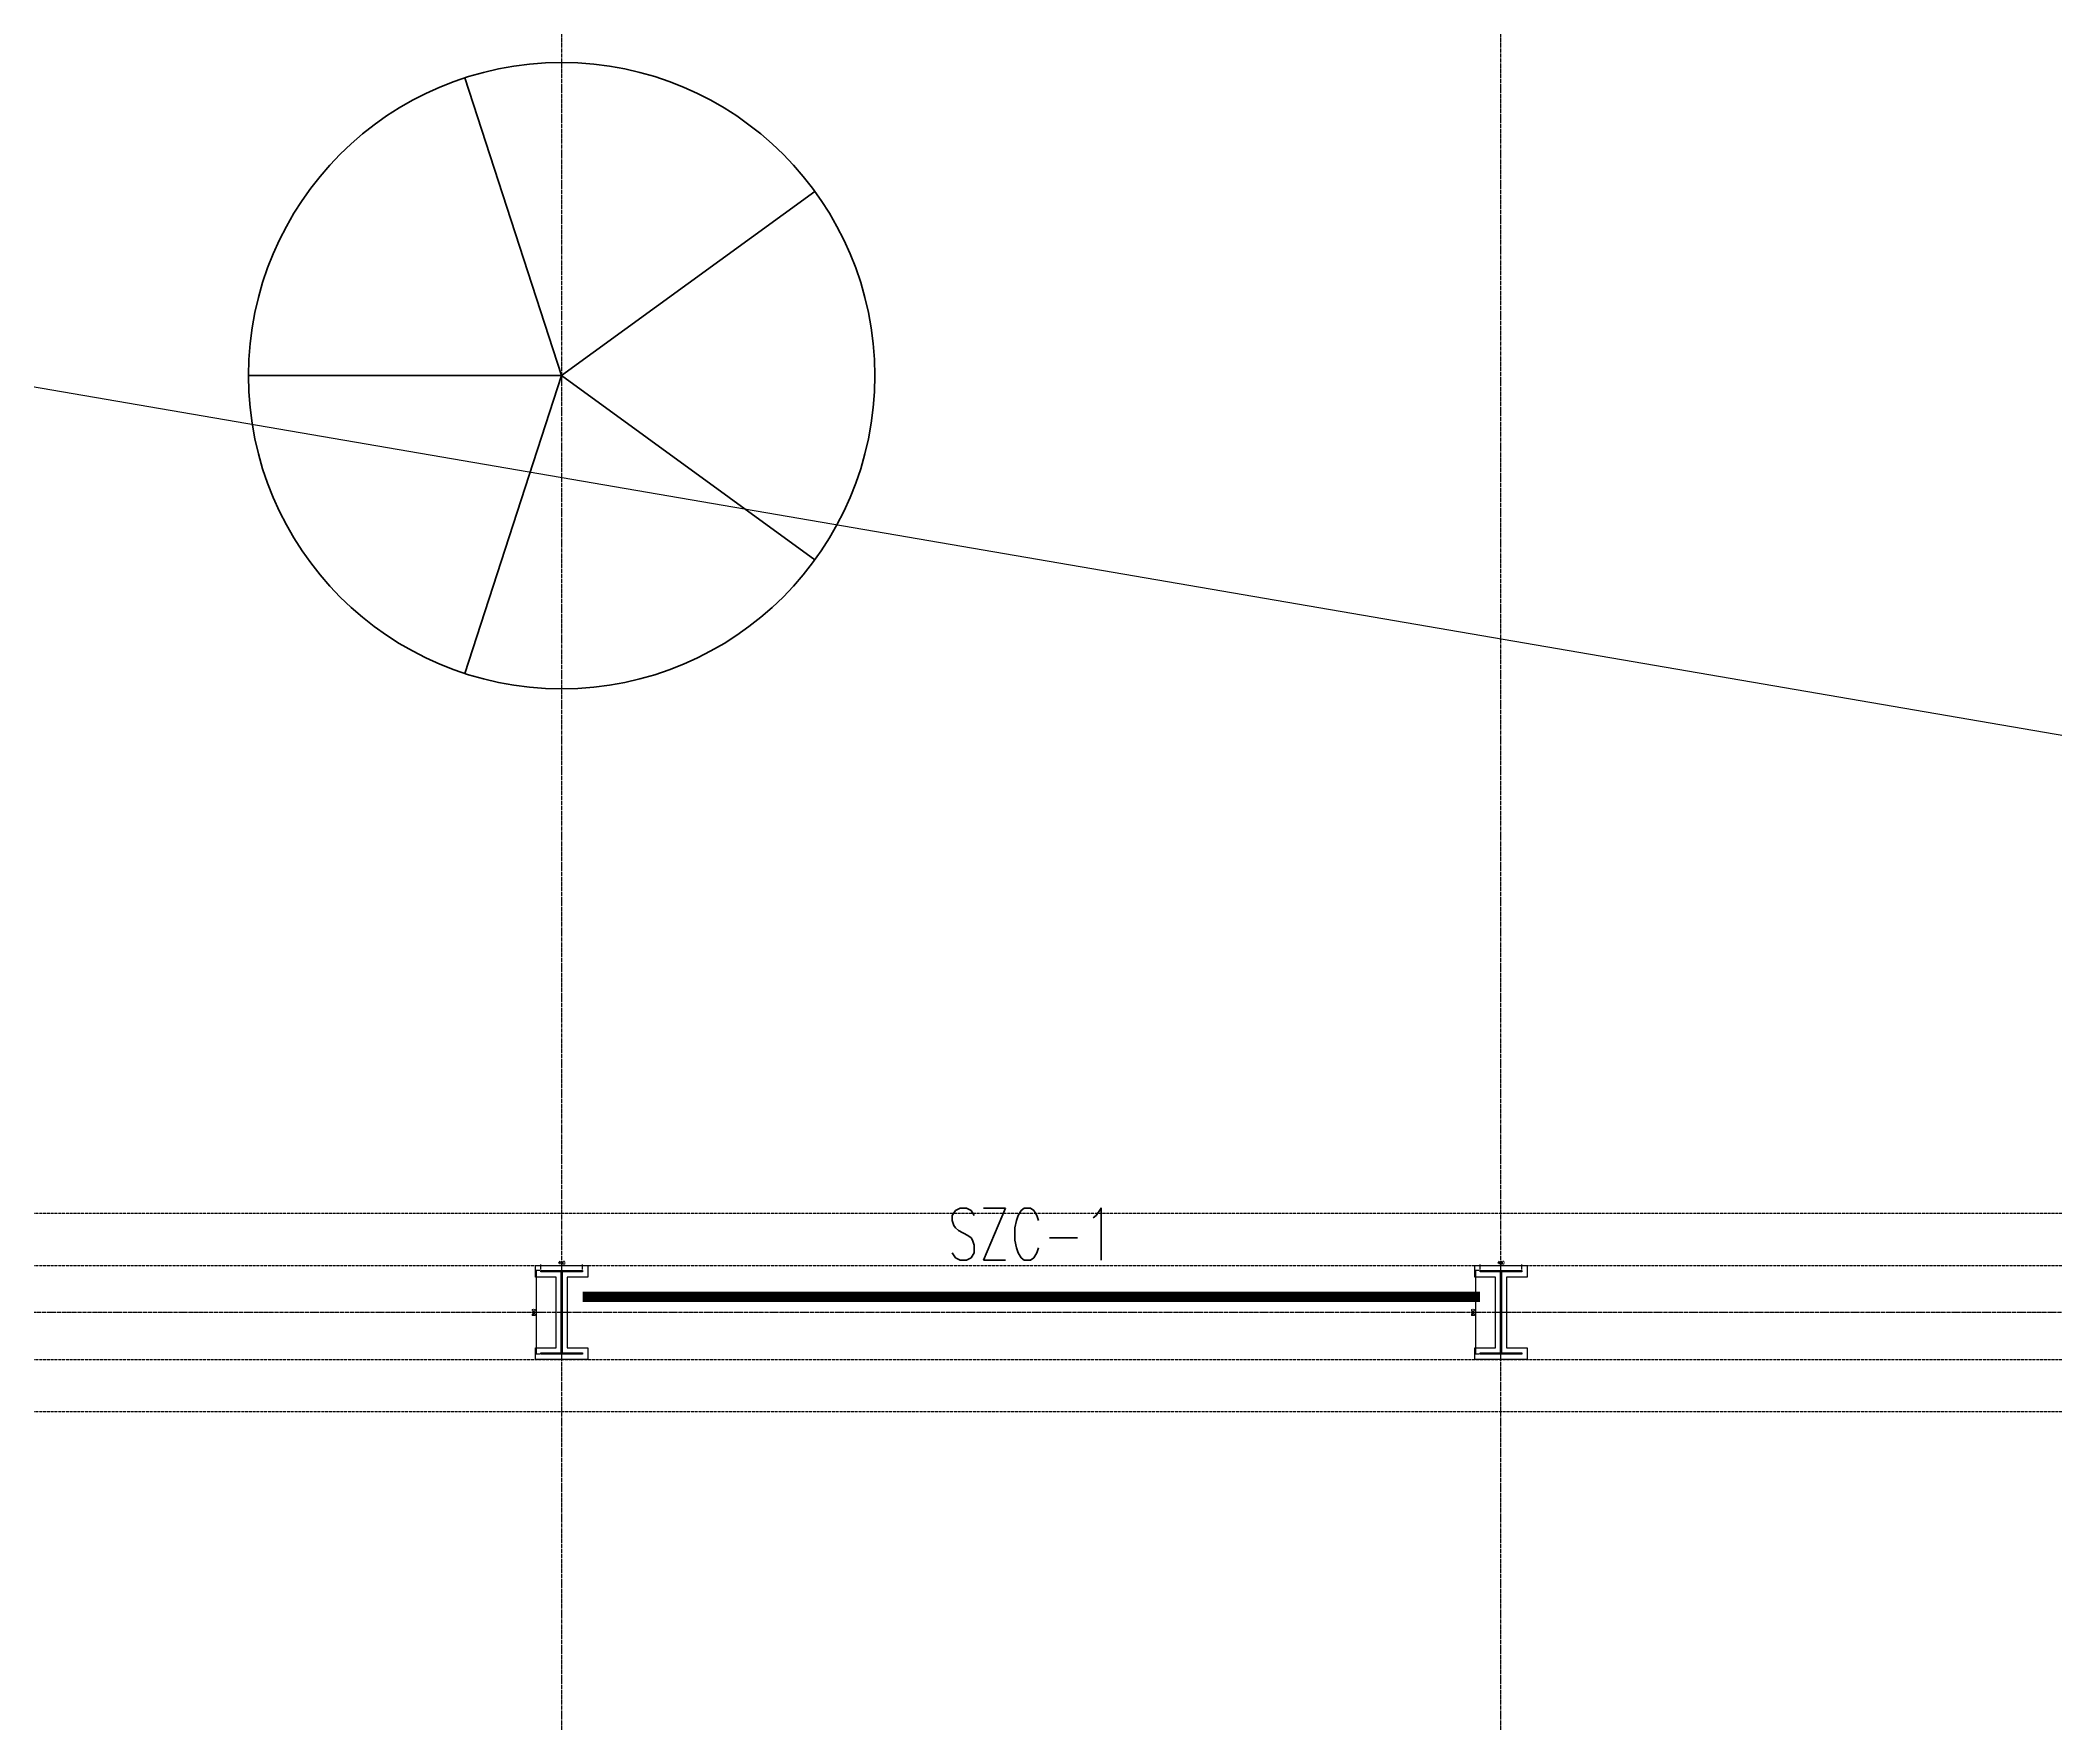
# Model space of a CAD drawing. Extents: x -954573 to 446329, y 489853 to 1226784.
# Drawn here: x -286850 to -267539, y 598830 to 614957 of the extents above; entities that cross this region are included whole.
import ezdxf
from ezdxf.enums import TextEntityAlignment as Align

# ---------------------------------------------------------------- set-up
doc = ezdxf.new("R2010")
doc.units = 0
doc.header["$LTSCALE"] = 10
doc.header["$MEASUREMENT"] = 0
for name, pattern in [('10平面$0$CENTER', [2, 1.25, -0.25, 0.25, -0.25]), ('10平面$0$DOTE', [2.42, 2, -0.2, 0.02, -0.2]), ('10平面$1$DASH', [0.35, 0.25, -0.1])]:
    doc.linetypes.add(name, pattern=pattern)
doc.layers.get('Defpoints').update_dxf_attribs({"color": 210})
for name, color, linetype in [('10平面$0$A-AXIS-DOTE', 8, '10平面$0$DOTE'), ('10平面$0$A-AXIS-DP', 8, 'Continuous'), ('10平面$0$A-HATCH-2', 8, 'Continuous'), ('10平面$0$A-LIN-V', 8, 'Continuous'), ('10平面$0$A-WINDOW', 8, 'Continuous'), ('10平面$0$AS-COLN', 8, 'Continuous'), ('10平面$0$AS-WALL', 8, 'Continuous'), ('A-LIN-V', 9, 'Continuous'), ('建-引出', 3, 'Continuous')]:
    doc.layers.add(name, color=color, linetype=linetype)
doc.layers.add('10平面$0$THIN', color=7, linetype='Continuous', lineweight=0)
doc.layers.add('10平面$0$柱间支撑', color=6, linetype='10平面$0$CENTER', lineweight=0)
doc.styles.add('10平面$0$_TCH_DIM_T3', font='SIMPLEX', dxfattribs={"width": 0.705882, "bigfont": 'GBCBIG'})
doc.styles.add('10平面$0$TSSD_Rein', font='tj-romans1.shx', dxfattribs={"width": 0.7, "bigfont": 'tj-hztxt.shx'})
doc.dimstyles.new('10平面$0$_TCH_ARCH&&10', dxfattribs={"dimtxt": 29.75, "dimasz": 10, "dimexe": 10, "dimexo": 10, "dimgap": 12.625, "dimtad": 1, "dimdec": 0, "dimzin": 0, "dimdsep": 46, "dimtxsty": '10平面$0$_TCH_DIM_T3', "dimblk": '10平面$0$_ArchTick', "dimcen": 0.09, "dimclrt": 7, "dimazin": 2, "dimtfac": 1, "dimtdec": 0, "dimtix": 1, "dimtmove": 2, "dimatfit": 3, "dimfxl": 0, "dimtolj": 1, "dimtzin": 0, "dimarcsym": 0})

# ---------------------------------------------------------------- blocks, each defined once
blk = doc.blocks.new('10平面$0$dote')
at = {"layer": '10平面$0$A-AXIS-DOTE', "ltscale": 2}
for p, q in [((-52117.8, -264080), (-52117.8, -75950)), ((-61117.8, -264080), (-61117.8, -178600)), ((98696.4, -202050), (-97273.6, -202050))]:
    blk.add_line(p, q, dxfattribs=at)
blk = doc.blocks.new('10平面$0$4324324')
at = {"layer": '10平面$0$A-HATCH-2', "linetype": '10平面$1$DASH'}
for p, q in [((-294754.2, 603720.1), (-128854.2, 603720.1)), ((-294754.2, 603220.1), (-128854.2, 603220.1)), ((-294754.2, 602320), (-128854.2, 602320)), ((-294754.2, 601820), (-128854.2, 601820))]:
    blk.add_line(p, q, dxfattribs=at)
blk = doc.blocks.new('10平面$0$w4324324')
at = {"layer": '10平面$0$A-HATCH-2', "lineweight": 60}
for q in [(-1694760, 686605), (-1697614, 684532), (-1691907, 684532), (-1696524, 681178), (-1692997, 681178)]:
    blk.add_line((-1694760, 683605), q, dxfattribs=at)
blk.add_circle((-1694760, 683605), 3000, dxfattribs=at)
blk = doc.blocks.new('10平面$0$342343')
at = {"layer": '10平面$0$A-LIN-V'}
blk.add_blockref('10平面$0$w4324324', (1084560, 81556), dxfattribs=at)
blk = doc.blocks.new('10平面$0$_ArchTick')
at = {"color": 0, "linetype": 'ByBlock', "const_width": 0.4}
blk.add_lwpolyline([(-0.5, -0.5), (0.5, 0.5)], dxfattribs=at)
blk = doc.blocks.new('*D3408')
at = {"layer": '10平面$0$A-AXIS-DP', "color": 0, "lineweight": -2}
for p, q in [((-165054, 621030), (-165054, 621079)), ((-165054, 621069), (-164654, 621069)), ((-164654, 621030), (-164654, 621079))]:
    blk.add_line(p, q, dxfattribs=at)
at = {"layer": 'Defpoints', "color": 0}
for p in [(-164654, 621069), (-165054, 621020), (-164654, 621020)]:
    blk.add_point(p, dxfattribs=at)
at = {"layer": '10平面$0$A-AXIS-DP', "color": 0, "lineweight": -2, "xscale": 10, "yscale": 10, "zscale": 10, "rotation": 180}
blk.add_blockref('10平面$0$_ArchTick', (-165054, 621069), dxfattribs=at)
at = {"layer": '10平面$0$A-AXIS-DP', "color": 0, "lineweight": -2, "xscale": 10, "yscale": 10, "zscale": 10}
blk.add_blockref('10平面$0$_ArchTick', (-164654, 621069), dxfattribs=at)
at = {"layer": '10平面$0$A-AXIS-DP', "color": 7, "insert": (-164854, 621096), "char_height": 29.8, "attachment_point": 5, "style": '10平面$0$_TCH_DIM_T3'}
blk.add_mtext('\\A1;400', dxfattribs=at)
blk = doc.blocks.new('*D3409')
at = {"layer": '10平面$0$A-AXIS-DP', "color": 0, "lineweight": -2}
for p, q in [((-165064, 621020), (-165105, 621020)), ((-165095, 620220), (-165095, 621020)), ((-165064, 620220), (-165105, 620220))]:
    blk.add_line(p, q, dxfattribs=at)
at = {"layer": 'Defpoints', "color": 0}
for p in [(-165095, 621020), (-165054, 621020), (-165054, 620220)]:
    blk.add_point(p, dxfattribs=at)
at = {"layer": '10平面$0$A-AXIS-DP', "color": 0, "lineweight": -2, "xscale": 10, "yscale": 10, "zscale": 10}
for p, rotation in [((-165095, 621020), 90), ((-165095, 620220), 270)]:
    blk.add_blockref('10平面$0$_ArchTick', p, dxfattribs=dict(at, rotation=rotation))
at = {"layer": '10平面$0$A-AXIS-DP', "color": 7, "insert": (-165123, 620620), "char_height": 29.8, "attachment_point": 5, "rotation": 90, "style": '10平面$0$_TCH_DIM_T3'}
blk.add_mtext('\\A1;800', dxfattribs=at)
blk = doc.blocks.new('10平面$0$23124232432')
at = {"layer": '10平面$0$柱间支撑', "const_width": 100}
blk.add_lwpolyline([(-273054, 602920), (-281654, 602920)], dxfattribs=at)
at = {"layer": '10平面$0$THIN', "style": '10平面$0$TSSD_Rein', "width": 0.7}
blk.add_text('SZC-1', height=500, dxfattribs=at).set_placement((-277354, 603120), align=Align.BOTTOM_CENTER)
blk = doc.blocks.new('10平面$0$w42343243')
at = {"layer": '10平面$0$A-HATCH-2'}
blk.add_lwpolyline([(-165104.2, 621070), (-164604.2, 621070), (-164604.2, 620958), (-164800.2, 620958), (-164800.2, 620282), (-164604.2, 620282), (-164604.2, 620170), (-165104.2, 620170), (-165104.2, 620282), (-164908.2, 620282), (-164908.2, 620958), (-165104.2, 620958)], close=True, dxfattribs=at)
at = {"layer": '10平面$0$AS-COLN', "color": 3}
blk.add_lwpolyline([(-165054.2, 621020), (-164654.2, 621020), (-164654.2, 621008), (-164850.2, 621008), (-164850.2, 620232), (-164654.2, 620232), (-164654.2, 620220), (-165054.2, 620220), (-165054.2, 620232), (-164858.2, 620232), (-164858.2, 621008), (-165054.2, 621008)], close=True, dxfattribs=at)
at = {"layer": '10平面$0$A-AXIS-DP'}
for p1, p2, distance, picture, middle in [((-165054.2, 621020), (-164654.2, 621020), 48.8, '*D3408', (-164854.2, 621096.2)), ((-165054.2, 620220), (-165054.2, 621020), 41.2, '*D3409', (-165122.9, 620620))]:
    dim = blk.add_aligned_dim(p1=p1, p2=p2, distance=distance, dimstyle='10平面$0$_TCH_ARCH&&10', dxfattribs=at)
    dim.commit()
    dim.dimension.update_dxf_attribs({"geometry": picture, "text_midpoint": middle})
blk = doc.blocks.new('10平面$0$42343')
at = {"layer": '10平面$0$A-WINDOW'}
for p in [(-117000, -17850), (-108000, -17850)]:
    blk.add_blockref('10平面$0$w42343243', p, dxfattribs=at)
blk = doc.blocks.new('10平面')
at = {"layer": '10平面$0$A-LIN-V', "rotation": 90}
blk.add_blockref('10平面$0$342343', (483306.5, 1221945), dxfattribs=at)
at = {"layer": '10平面$0$A-WINDOW'}
for name in ['10平面$0$42343', '10平面$0$4324324']:
    blk.add_blockref(name, (0, 0), dxfattribs=at)
at = {"layer": '10平面$0$AS-WALL'}
blk.add_blockref('10平面$0$dote', (-220736.4, 804820), dxfattribs=at)
at = {"layer": '10平面$0$柱间支撑'}
blk.add_blockref('10平面$0$23124232432', (0, 0), dxfattribs=at)

msp = doc.modelspace()

# ---------------------------------------------------------------- block references
at = {"layer": 'A-LIN-V'}
msp.add_blockref('10平面', (0, 0), dxfattribs=at)

# ---------------------------------------------------------------- next in the draw order: linework, layer by layer
at = {"layer": '建-引出'}
msp.add_line((-294954.2, 613020), (-213990, 599110), dxfattribs=at)

doc.saveas('drawing.dxf')
